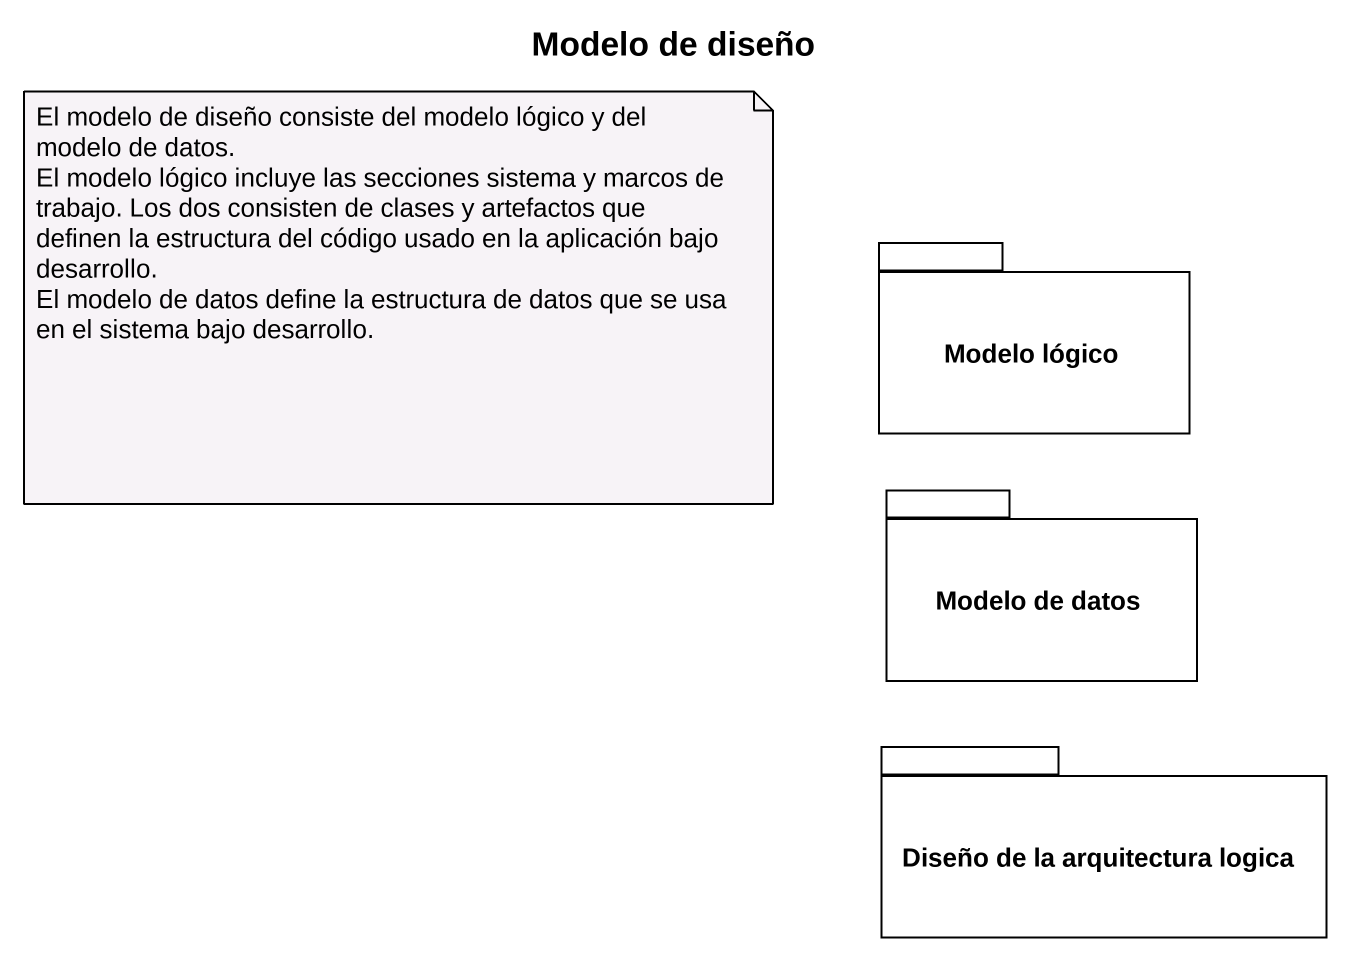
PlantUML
@startuml
title Modelo de diseño
package "Modelo lógico" as Modelo_lógico {
}
package "Modelo de datos" as Modelo_de_datos {
}
package "Diseño de la arquitectura logica" as Diseño_de_la_arquitectura {
}
note as N1
  El modelo de diseño consiste del modelo lógico y del modelo de datos.
  El modelo lógico incluye las secciones sistema y marcos de trabajo. Los dos consisten de clases y artefactos que definen la estructura del código usado en la aplicación bajo desarrollo.
  El modelo de datos define la estructura de datos que se usa en el sistema bajo desarrollo.
end note
@enduml
